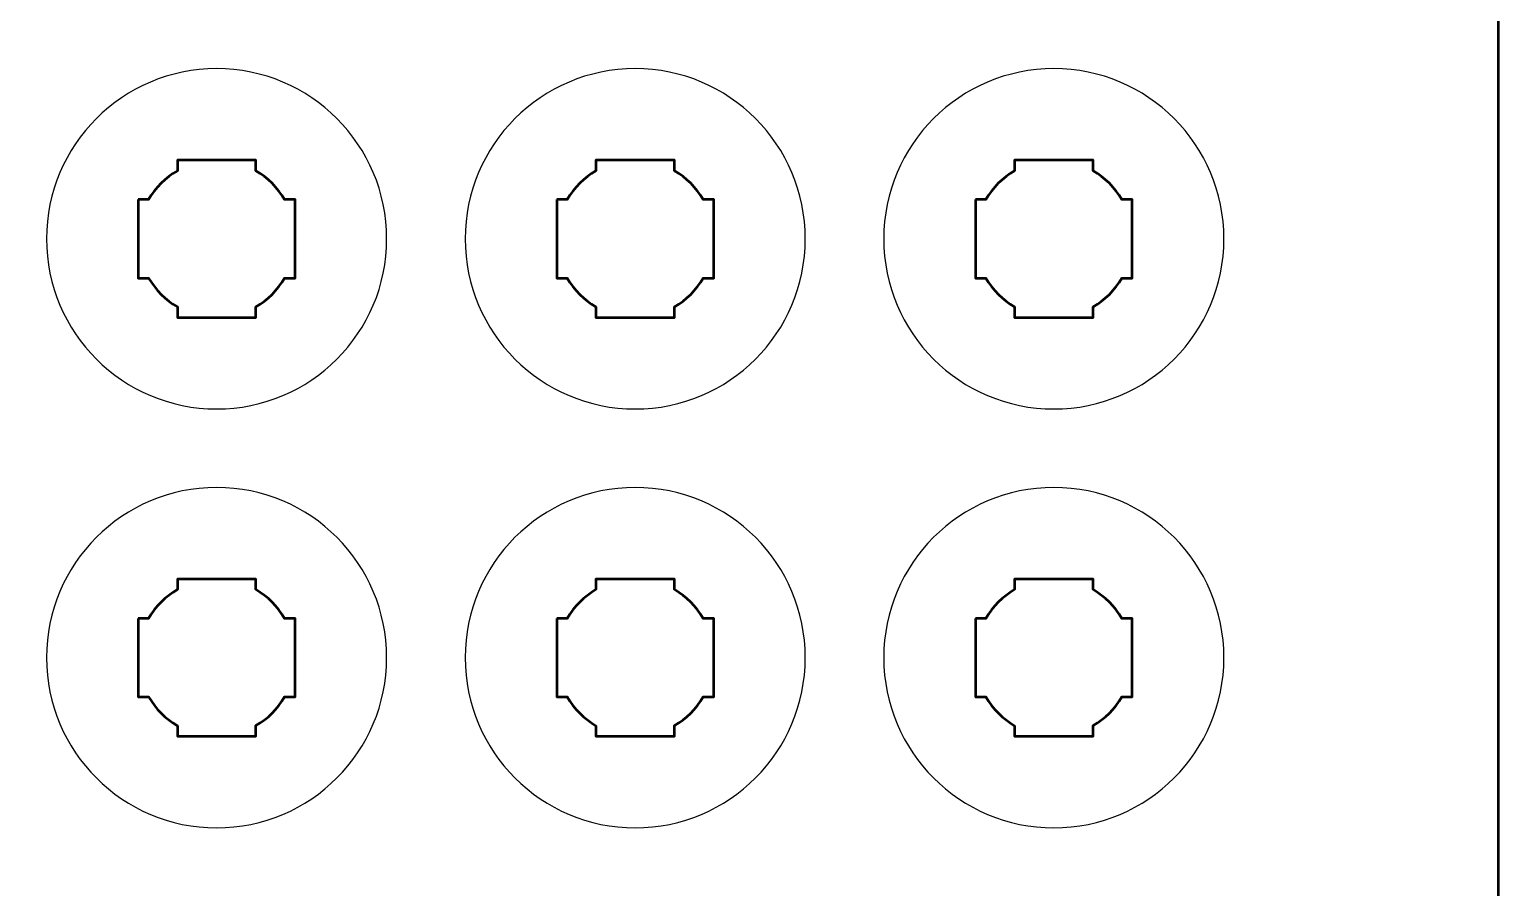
# Model space of a CAD drawing. Header units: centimetres. Extents: x -21 to 0, y -29.7 to 0.
# Drawn here: x -5.62 to 0, y -25.83 to -22.55 of the extents above; entities that cross this region are included whole.
import ezdxf

# ---------------------------------------------------------------- set-up
doc = ezdxf.new("R2010")
doc.units = ezdxf.units.CM
doc.header["$MEASUREMENT"] = 0
doc.layers.add('Layer 1', color=7, linetype='Continuous')

msp = doc.modelspace()

# ---------------------------------------------------------------- linework, layer by layer
at = {"layer": 'Layer 1', "color": 1, "lineweight": 53}
msp.add_open_spline([(-21.00003, -29.19995), (-21.00003, -29.19995), (-21.00003, -5.89992), (-21.00003, -5.89992), (-21.00003, -5.89992), (-21.00003, -5.81709), (-20.93286, -5.74992), (-20.85003, -5.74992), (-20.85003, -5.74992), (-20.7672, -5.74992), (-20.70003, -5.68275), (-20.70003, -5.59992), (-20.70003, -5.59992), (-20.70003, -5.51709), (-20.7672, -5.44992), (-20.85003, -5.44992), (-20.85003, -5.44992), (-20.93286, -5.44992), (-21.00003, -5.38275), (-21.00003, -5.29992), (-21.00003, -5.29992), (-21.00003, -5.21709), (-20.93286, -5.14992), (-20.85003, -5.14992), (-20.85003, -5.14992), (-20.7672, -5.14992), (-20.70003, -5.08275), (-20.70003, -4.99992), (-20.70003, -4.99992), (-20.70003, -4.91709), (-20.7672, -4.84992), (-20.85003, -4.84992), (-20.85003, -4.84992), (-20.93286, -4.84992), (-21.00003, -4.78275), (-21.00003, -4.69992), (-21.00003, -4.69992), (-21.00003, -4.61709), (-20.93286, -4.54992), (-20.85003, -4.54992), (-20.85003, -4.54992), (-20.7672, -4.54992), (-20.70003, -4.48275), (-20.70003, -4.39992), (-20.70003, -4.39992), (-20.70003, -4.31709), (-20.7672, -4.24992), (-20.85003, -4.24992), (-20.85003, -4.24992), (-20.93286, -4.24992), (-21.00003, -4.18275), (-21.00003, -4.09992), (-21.00003, -4.09992), (-21.00003, -4.01709), (-20.93286, -3.94992), (-20.85003, -3.94992), (-20.85003, -3.94992), (-20.7672, -3.94992), (-20.70003, -3.88275), (-20.70003, -3.79992), (-20.70003, -3.79992), (-20.70003, -3.71709), (-20.7672, -3.64992), (-20.85003, -3.64992), (-20.85003, -3.64992), (-20.93286, -3.64992), (-21.00003, -3.58275), (-21.00003, -3.49992), (-21.00003, -3.49992), (-21.00003, -3.41709), (-20.93286, -3.34992), (-20.85003, -3.34992), (-20.85003, -3.34992), (-20.7672, -3.34992), (-20.70003, -3.28275), (-20.70003, -3.19992), (-20.70003, -3.19992), (-20.70003, -3.11709), (-20.7672, -3.04992), (-20.85003, -3.04992), (-20.85003, -3.04992), (-20.93286, -3.04992), (-21.00003, -2.98275), (-21.00003, -2.89992), (-21.00003, -2.89992), (-21.00003, -2.81709), (-20.93286, -2.74992), (-20.85003, -2.74992), (-20.85003, -2.74992), (-20.7672, -2.74992), (-20.70003, -2.68275), (-20.70003, -2.59992), (-20.70003, -2.59992), (-20.70003, -2.51709), (-20.7672, -2.44992), (-20.85003, -2.44992), (-20.85003, -2.44992), (-20.93286, -2.44992), (-21.00003, -2.38275), (-21.00003, -2.29992), (-21.00003, -2.29992), (-21.00003, -2.21709), (-20.93286, -2.14992), (-20.85003, -2.14992), (-20.85003, -2.14992), (-20.7672, -2.14992), (-20.70003, -2.08275), (-20.70003, -1.99992), (-20.70003, -1.99992), (-20.70003, -1.91709), (-20.7672, -1.84992), (-20.85003, -1.84992), (-20.85003, -1.84992), (-20.93286, -1.84992), (-21.00003, -1.78275), (-21.00003, -1.69992), (-21.00003, -1.69992), (-21.00003, -1.61709), (-20.93286, -1.54992), (-20.85003, -1.54992), (-20.85003, -1.54992), (-20.7672, -1.54992), (-20.70003, -1.48275), (-20.70003, -1.39992), (-20.70003, -1.39992), (-20.70003, -1.31709), (-20.7672, -1.24992), (-20.85003, -1.24992), (-20.85003, -1.24992), (-20.93286, -1.24992), (-21.00003, -1.18275), (-21.00003, -1.09992), (-21.00003, -1.09992), (-21.00003, -1.09992), (-21.00003, -0.49992), (-21.00003, -0.49992), (-21.00003, -0.49992), (-21.00003, -0.22295), (-20.77694, 0.00004), (-20.49994, 0.00004), (-20.49994, 0.00004), (-20.49994, 0.00004), (-0.50008, 0.00004), (-0.50008, 0.00004), (-0.50008, 0.00004), (-0.22294, 0.00004), (0.00002, -0.22295), (0.00002, -0.49992), (0.00002, -0.49992), (0.00002, -0.49992), (0.00002, -29.19995), (0.00002, -29.19995), (0.00002, -29.19995), (0.00002, -29.47695), (-0.22294, -29.70004), (-0.50008, -29.70004), (-0.50008, -29.70004), (-0.50008, -29.70004), (-20.49994, -29.70004), (-20.49994, -29.70004), (-20.49994, -29.70004), (-20.77694, -29.70004), (-21.00003, -29.47695), (-21.00003, -29.19995)], degree=3, knots=[0, 0, 0, 0, 0.0243902, 0.0243902, 0.0243902, 0.0243902, 0.0487805, 0.0487805, 0.0487805, 0.0487805, 0.0731707, 0.0731707, 0.0731707, 0.0731707, 0.097561, 0.097561, 0.097561, 0.097561, 0.1219512, 0.1219512, 0.1219512, 0.1219512, 0.1463415, 0.1463415, 0.1463415, 0.1463415, 0.1707317, 0.1707317, 0.1707317, 0.1707317, 0.195122, 0.195122, 0.195122, 0.195122, 0.2195122, 0.2195122, 0.2195122, 0.2195122, 0.2439024, 0.2439024, 0.2439024, 0.2439024, 0.2682927, 0.2682927, 0.2682927, 0.2682927, 0.2926829, 0.2926829, 0.2926829, 0.2926829, 0.3170732, 0.3170732, 0.3170732, 0.3170732, 0.3414634, 0.3414634, 0.3414634, 0.3414634, 0.3658537, 0.3658537, 0.3658537, 0.3658537, 0.3902439, 0.3902439, 0.3902439, 0.3902439, 0.4146341, 0.4146341, 0.4146341, 0.4146341, 0.4390244, 0.4390244, 0.4390244, 0.4390244, 0.4634146, 0.4634146, 0.4634146, 0.4634146, 0.4878049, 0.4878049, 0.4878049, 0.4878049, 0.5121951, 0.5121951, 0.5121951, 0.5121951, 0.5365854, 0.5365854, 0.5365854, 0.5365854, 0.5609756, 0.5609756, 0.5609756, 0.5609756, 0.5853659, 0.5853659, 0.5853659, 0.5853659, 0.6097561, 0.6097561, 0.6097561, 0.6097561, 0.6341463, 0.6341463, 0.6341463, 0.6341463, 0.6585366, 0.6585366, 0.6585366, 0.6585366, 0.6829268, 0.6829268, 0.6829268, 0.6829268, 0.7073171, 0.7073171, 0.7073171, 0.7073171, 0.7317073, 0.7317073, 0.7317073, 0.7317073, 0.7560976, 0.7560976, 0.7560976, 0.7560976, 0.7804878, 0.7804878, 0.7804878, 0.7804878, 0.804878, 0.804878, 0.804878, 0.804878, 0.8292683, 0.8292683, 0.8292683, 0.8292683, 0.8536585, 0.8536585, 0.8536585, 0.8536585, 0.8780488, 0.8780488, 0.8780488, 0.8780488, 0.902439, 0.902439, 0.902439, 0.902439, 0.9268293, 0.9268293, 0.9268293, 0.9268293, 0.9512195, 0.9512195, 0.9512195, 0.9512195, 0.9756098, 0.9756098, 0.9756098, 0.9756098, 1, 1, 1, 1], dxfattribs=at)
at = {"layer": 'Layer 1', "color": 3, "lineweight": 25}
for points in [[(-4.25, -23.34999), (-4.25, -23.70918), (-4.54083, -24.00001), (-4.9, -24.00001), (-4.9, -24.00001), (-5.25893, -24.00001), (-5.55, -23.70918), (-5.55, -23.34999), (-5.55, -23.34999), (-5.55, -22.99106), (-5.25893, -22.69999), (-4.9, -22.69999), (-4.9, -22.69999), (-4.54083, -22.69999), (-4.25, -22.99106), (-4.25, -23.34999)], [(-2.65, -23.34999), (-2.65, -23.70918), (-2.94083, -24.00001), (-3.3, -24.00001), (-3.3, -24.00001), (-3.65893, -24.00001), (-3.95, -23.70918), (-3.95, -23.34999), (-3.95, -23.34999), (-3.95, -22.99106), (-3.65893, -22.69999), (-3.3, -22.69999), (-3.3, -22.69999), (-2.94083, -22.69999), (-2.65, -22.99106), (-2.65, -23.34999)], [(-1.05, -23.34999), (-1.05, -23.70918), (-1.34083, -24.00001), (-1.7, -24.00001), (-1.7, -24.00001), (-2.05893, -24.00001), (-2.35, -23.70918), (-2.35, -23.34999), (-2.35, -23.34999), (-2.35, -22.99106), (-2.05893, -22.69999), (-1.7, -22.69999), (-1.7, -22.69999), (-1.34083, -22.69999), (-1.05, -22.99106), (-1.05, -23.34999)], [(-4.25, -24.94999), (-4.25, -25.30918), (-4.54083, -25.60001), (-4.9, -25.60001), (-4.9, -25.60001), (-5.25893, -25.60001), (-5.55, -25.30918), (-5.55, -24.94999), (-5.55, -24.94999), (-5.55, -24.59106), (-5.25893, -24.29999), (-4.9, -24.29999), (-4.9, -24.29999), (-4.54083, -24.29999), (-4.25, -24.59106), (-4.25, -24.94999)], [(-2.65, -24.94999), (-2.65, -25.30918), (-2.94083, -25.60001), (-3.3, -25.60001), (-3.3, -25.60001), (-3.65893, -25.60001), (-3.95, -25.30918), (-3.95, -24.94999), (-3.95, -24.94999), (-3.95, -24.59106), (-3.65893, -24.29999), (-3.3, -24.29999), (-3.3, -24.29999), (-2.94083, -24.29999), (-2.65, -24.59106), (-2.65, -24.94999)], [(-1.05, -24.94999), (-1.05, -25.30918), (-1.34083, -25.60001), (-1.7, -25.60001), (-1.7, -25.60001), (-2.05893, -25.60001), (-2.35, -25.30918), (-2.35, -24.94999), (-2.35, -24.94999), (-2.35, -24.59106), (-2.05893, -24.29999), (-1.7, -24.29999), (-1.7, -24.29999), (-1.34083, -24.29999), (-1.05, -24.59106), (-1.05, -24.94999)]]:
    msp.add_open_spline(points, degree=3, knots=[0, 0, 0, 0, 0.25, 0.25, 0.25, 0.25, 0.5, 0.5, 0.5, 0.5, 0.75, 0.75, 0.75, 0.75, 1, 1, 1, 1], dxfattribs=at)
at = {"layer": 'Layer 1', "lineweight": 53}
for points in [[(-5.19998, -23.20006), (-5.19998, -23.20006), (-5.15989, -23.20006), (-5.15989, -23.20006), (-5.15989, -23.20006), (-5.13354, -23.15449), (-5.09554, -23.11649), (-5.04998, -23.09013), (-5.04998, -23.09013), (-5.04998, -23.09013), (-5.04998, -23.05006), (-5.04998, -23.05006), (-5.04998, -23.05006), (-5.04998, -23.05006), (-4.90542, -23.05006), (-4.90542, -23.05006), (-4.90542, -23.05006), (-4.90542, -23.05006), (-4.9, -23.04999), (-4.9, -23.04999), (-4.9, -23.04999), (-4.9, -23.04999), (-4.89458, -23.05006), (-4.89458, -23.05006), (-4.89458, -23.05006), (-4.89458, -23.05006), (-4.74997, -23.05006), (-4.74997, -23.05006), (-4.74997, -23.05006), (-4.74997, -23.05006), (-4.74997, -23.09014), (-4.74997, -23.09014), (-4.74997, -23.09014), (-4.70441, -23.1165), (-4.66643, -23.15449), (-4.64009, -23.20006), (-4.64009, -23.20006), (-4.64009, -23.20006), (-4.59998, -23.20006), (-4.59998, -23.20006), (-4.59998, -23.20006), (-4.59998, -23.20006), (-4.59998, -23.50007), (-4.59998, -23.50007), (-4.59998, -23.50007), (-4.59998, -23.50007), (-4.64015, -23.50007), (-4.64015, -23.50007), (-4.64015, -23.50007), (-4.66649, -23.5456), (-4.70444, -23.58354), (-4.74997, -23.60987), (-4.74997, -23.60987), (-4.74997, -23.60987), (-4.74997, -23.65006), (-4.74997, -23.65006), (-4.74997, -23.65006), (-4.74997, -23.65006), (-5.04998, -23.65006), (-5.04998, -23.65006), (-5.04998, -23.65006), (-5.04998, -23.65006), (-5.04998, -23.60988), (-5.04998, -23.60988), (-5.04998, -23.60988), (-5.09552, -23.58355), (-5.13348, -23.5456), (-5.15983, -23.50007), (-5.15983, -23.50007), (-5.15983, -23.50007), (-5.19998, -23.50007), (-5.19998, -23.50007), (-5.19998, -23.50007), (-5.19998, -23.50007), (-5.19998, -23.35154), (-5.19998, -23.35154), (-5.19998, -23.35154), (-5.19998, -23.35154), (-5.2, -23.34999), (-5.2, -23.34999), (-5.2, -23.34999), (-5.2, -23.34999), (-5.19998, -23.34844), (-5.19998, -23.34844), (-5.19998, -23.34844), (-5.19998, -23.34844), (-5.19998, -23.20006), (-5.19998, -23.20006)], [(-3.59998, -23.20006), (-3.59998, -23.20006), (-3.55989, -23.20006), (-3.55989, -23.20006), (-3.55989, -23.20006), (-3.53354, -23.15449), (-3.49554, -23.11649), (-3.44998, -23.09013), (-3.44998, -23.09013), (-3.44998, -23.09013), (-3.44998, -23.05006), (-3.44998, -23.05006), (-3.44998, -23.05006), (-3.44998, -23.05006), (-3.30542, -23.05006), (-3.30542, -23.05006), (-3.30542, -23.05006), (-3.30542, -23.05006), (-3.3, -23.04999), (-3.3, -23.04999), (-3.3, -23.04999), (-3.3, -23.04999), (-3.29458, -23.05006), (-3.29458, -23.05006), (-3.29458, -23.05006), (-3.29458, -23.05006), (-3.14997, -23.05006), (-3.14997, -23.05006), (-3.14997, -23.05006), (-3.14997, -23.05006), (-3.14997, -23.09014), (-3.14997, -23.09014), (-3.14997, -23.09014), (-3.10441, -23.1165), (-3.06643, -23.15449), (-3.04009, -23.20006), (-3.04009, -23.20006), (-3.04009, -23.20006), (-2.99998, -23.20006), (-2.99998, -23.20006), (-2.99998, -23.20006), (-2.99998, -23.20006), (-2.99998, -23.50007), (-2.99998, -23.50007), (-2.99998, -23.50007), (-2.99998, -23.50007), (-3.04015, -23.50007), (-3.04015, -23.50007), (-3.04015, -23.50007), (-3.06649, -23.5456), (-3.10444, -23.58354), (-3.14997, -23.60987), (-3.14997, -23.60987), (-3.14997, -23.60987), (-3.14997, -23.65006), (-3.14997, -23.65006), (-3.14997, -23.65006), (-3.14997, -23.65006), (-3.44998, -23.65006), (-3.44998, -23.65006), (-3.44998, -23.65006), (-3.44998, -23.65006), (-3.44998, -23.60988), (-3.44998, -23.60988), (-3.44998, -23.60988), (-3.49552, -23.58355), (-3.53348, -23.5456), (-3.55983, -23.50007), (-3.55983, -23.50007), (-3.55983, -23.50007), (-3.59998, -23.50007), (-3.59998, -23.50007), (-3.59998, -23.50007), (-3.59998, -23.50007), (-3.59998, -23.35154), (-3.59998, -23.35154), (-3.59998, -23.35154), (-3.59998, -23.35154), (-3.6, -23.34999), (-3.6, -23.34999), (-3.6, -23.34999), (-3.6, -23.34999), (-3.59998, -23.34844), (-3.59998, -23.34844), (-3.59998, -23.34844), (-3.59998, -23.34844), (-3.59998, -23.20006), (-3.59998, -23.20006)], [(-1.99998, -23.20006), (-1.99998, -23.20006), (-1.95989, -23.20006), (-1.95989, -23.20006), (-1.95989, -23.20006), (-1.93354, -23.15449), (-1.89554, -23.11649), (-1.84998, -23.09013), (-1.84998, -23.09013), (-1.84998, -23.09013), (-1.84998, -23.05006), (-1.84998, -23.05006), (-1.84998, -23.05006), (-1.84998, -23.05006), (-1.70542, -23.05006), (-1.70542, -23.05006), (-1.70542, -23.05006), (-1.70542, -23.05006), (-1.7, -23.04999), (-1.7, -23.04999), (-1.7, -23.04999), (-1.7, -23.04999), (-1.69458, -23.05006), (-1.69458, -23.05006), (-1.69458, -23.05006), (-1.69458, -23.05006), (-1.54997, -23.05006), (-1.54997, -23.05006), (-1.54997, -23.05006), (-1.54997, -23.05006), (-1.54997, -23.09014), (-1.54997, -23.09014), (-1.54997, -23.09014), (-1.50441, -23.1165), (-1.46643, -23.15449), (-1.44009, -23.20006), (-1.44009, -23.20006), (-1.44009, -23.20006), (-1.39998, -23.20006), (-1.39998, -23.20006), (-1.39998, -23.20006), (-1.39998, -23.20006), (-1.39998, -23.50007), (-1.39998, -23.50007), (-1.39998, -23.50007), (-1.39998, -23.50007), (-1.44015, -23.50007), (-1.44015, -23.50007), (-1.44015, -23.50007), (-1.46649, -23.5456), (-1.50444, -23.58354), (-1.54997, -23.60987), (-1.54997, -23.60987), (-1.54997, -23.60987), (-1.54997, -23.65006), (-1.54997, -23.65006), (-1.54997, -23.65006), (-1.54997, -23.65006), (-1.84998, -23.65006), (-1.84998, -23.65006), (-1.84998, -23.65006), (-1.84998, -23.65006), (-1.84998, -23.60988), (-1.84998, -23.60988), (-1.84998, -23.60988), (-1.89552, -23.58355), (-1.93348, -23.5456), (-1.95983, -23.50007), (-1.95983, -23.50007), (-1.95983, -23.50007), (-1.99998, -23.50007), (-1.99998, -23.50007), (-1.99998, -23.50007), (-1.99998, -23.50007), (-1.99998, -23.35154), (-1.99998, -23.35154), (-1.99998, -23.35154), (-1.99998, -23.35154), (-2, -23.34999), (-2, -23.34999), (-2, -23.34999), (-2, -23.34999), (-1.99998, -23.34844), (-1.99998, -23.34844), (-1.99998, -23.34844), (-1.99998, -23.34844), (-1.99998, -23.20006), (-1.99998, -23.20006)], [(-5.19998, -24.80006), (-5.19998, -24.80006), (-5.15989, -24.80006), (-5.15989, -24.80006), (-5.15989, -24.80006), (-5.13354, -24.75449), (-5.09554, -24.71649), (-5.04998, -24.69013), (-5.04998, -24.69013), (-5.04998, -24.69013), (-5.04998, -24.65006), (-5.04998, -24.65006), (-5.04998, -24.65006), (-5.04998, -24.65006), (-4.90542, -24.65006), (-4.90542, -24.65006), (-4.90542, -24.65006), (-4.90542, -24.65006), (-4.9, -24.64999), (-4.9, -24.64999), (-4.9, -24.64999), (-4.9, -24.64999), (-4.89458, -24.65006), (-4.89458, -24.65006), (-4.89458, -24.65006), (-4.89458, -24.65006), (-4.74997, -24.65006), (-4.74997, -24.65006), (-4.74997, -24.65006), (-4.74997, -24.65006), (-4.74997, -24.69014), (-4.74997, -24.69014), (-4.74997, -24.69014), (-4.70441, -24.7165), (-4.66643, -24.75449), (-4.64009, -24.80006), (-4.64009, -24.80006), (-4.64009, -24.80006), (-4.59998, -24.80006), (-4.59998, -24.80006), (-4.59998, -24.80006), (-4.59998, -24.80006), (-4.59998, -25.10007), (-4.59998, -25.10007), (-4.59998, -25.10007), (-4.59998, -25.10007), (-4.64015, -25.10007), (-4.64015, -25.10007), (-4.64015, -25.10007), (-4.66649, -25.1456), (-4.70444, -25.18354), (-4.74997, -25.20987), (-4.74997, -25.20987), (-4.74997, -25.20987), (-4.74997, -25.25006), (-4.74997, -25.25006), (-4.74997, -25.25006), (-4.74997, -25.25006), (-5.04998, -25.25006), (-5.04998, -25.25006), (-5.04998, -25.25006), (-5.04998, -25.25006), (-5.04998, -25.20988), (-5.04998, -25.20988), (-5.04998, -25.20988), (-5.09552, -25.18355), (-5.13348, -25.1456), (-5.15983, -25.10007), (-5.15983, -25.10007), (-5.15983, -25.10007), (-5.19998, -25.10007), (-5.19998, -25.10007), (-5.19998, -25.10007), (-5.19998, -25.10007), (-5.19998, -24.95154), (-5.19998, -24.95154), (-5.19998, -24.95154), (-5.19998, -24.95154), (-5.2, -24.94999), (-5.2, -24.94999), (-5.2, -24.94999), (-5.2, -24.94999), (-5.19998, -24.94844), (-5.19998, -24.94844), (-5.19998, -24.94844), (-5.19998, -24.94844), (-5.19998, -24.80006), (-5.19998, -24.80006)], [(-3.59998, -24.80006), (-3.59998, -24.80006), (-3.55989, -24.80006), (-3.55989, -24.80006), (-3.55989, -24.80006), (-3.53354, -24.75449), (-3.49554, -24.71649), (-3.44998, -24.69013), (-3.44998, -24.69013), (-3.44998, -24.69013), (-3.44998, -24.65006), (-3.44998, -24.65006), (-3.44998, -24.65006), (-3.44998, -24.65006), (-3.30542, -24.65006), (-3.30542, -24.65006), (-3.30542, -24.65006), (-3.30542, -24.65006), (-3.3, -24.64999), (-3.3, -24.64999), (-3.3, -24.64999), (-3.3, -24.64999), (-3.29458, -24.65006), (-3.29458, -24.65006), (-3.29458, -24.65006), (-3.29458, -24.65006), (-3.14997, -24.65006), (-3.14997, -24.65006), (-3.14997, -24.65006), (-3.14997, -24.65006), (-3.14997, -24.69014), (-3.14997, -24.69014), (-3.14997, -24.69014), (-3.10441, -24.7165), (-3.06643, -24.75449), (-3.04009, -24.80006), (-3.04009, -24.80006), (-3.04009, -24.80006), (-2.99998, -24.80006), (-2.99998, -24.80006), (-2.99998, -24.80006), (-2.99998, -24.80006), (-2.99998, -25.10007), (-2.99998, -25.10007), (-2.99998, -25.10007), (-2.99998, -25.10007), (-3.04015, -25.10007), (-3.04015, -25.10007), (-3.04015, -25.10007), (-3.06649, -25.1456), (-3.10444, -25.18354), (-3.14997, -25.20987), (-3.14997, -25.20987), (-3.14997, -25.20987), (-3.14997, -25.25006), (-3.14997, -25.25006), (-3.14997, -25.25006), (-3.14997, -25.25006), (-3.44998, -25.25006), (-3.44998, -25.25006), (-3.44998, -25.25006), (-3.44998, -25.25006), (-3.44998, -25.20988), (-3.44998, -25.20988), (-3.44998, -25.20988), (-3.49552, -25.18355), (-3.53348, -25.1456), (-3.55983, -25.10007), (-3.55983, -25.10007), (-3.55983, -25.10007), (-3.59998, -25.10007), (-3.59998, -25.10007), (-3.59998, -25.10007), (-3.59998, -25.10007), (-3.59998, -24.95154), (-3.59998, -24.95154), (-3.59998, -24.95154), (-3.59998, -24.95154), (-3.6, -24.94999), (-3.6, -24.94999), (-3.6, -24.94999), (-3.6, -24.94999), (-3.59998, -24.94844), (-3.59998, -24.94844), (-3.59998, -24.94844), (-3.59998, -24.94844), (-3.59998, -24.80006), (-3.59998, -24.80006)], [(-1.99998, -24.80006), (-1.99998, -24.80006), (-1.95989, -24.80006), (-1.95989, -24.80006), (-1.95989, -24.80006), (-1.93354, -24.75449), (-1.89554, -24.71649), (-1.84998, -24.69013), (-1.84998, -24.69013), (-1.84998, -24.69013), (-1.84998, -24.65006), (-1.84998, -24.65006), (-1.84998, -24.65006), (-1.84998, -24.65006), (-1.70542, -24.65006), (-1.70542, -24.65006), (-1.70542, -24.65006), (-1.70542, -24.65006), (-1.7, -24.64999), (-1.7, -24.64999), (-1.7, -24.64999), (-1.7, -24.64999), (-1.69458, -24.65006), (-1.69458, -24.65006), (-1.69458, -24.65006), (-1.69458, -24.65006), (-1.54997, -24.65006), (-1.54997, -24.65006), (-1.54997, -24.65006), (-1.54997, -24.65006), (-1.54997, -24.69014), (-1.54997, -24.69014), (-1.54997, -24.69014), (-1.50441, -24.7165), (-1.46643, -24.75449), (-1.44009, -24.80006), (-1.44009, -24.80006), (-1.44009, -24.80006), (-1.39998, -24.80006), (-1.39998, -24.80006), (-1.39998, -24.80006), (-1.39998, -24.80006), (-1.39998, -25.10007), (-1.39998, -25.10007), (-1.39998, -25.10007), (-1.39998, -25.10007), (-1.44015, -25.10007), (-1.44015, -25.10007), (-1.44015, -25.10007), (-1.46649, -25.1456), (-1.50444, -25.18354), (-1.54997, -25.20987), (-1.54997, -25.20987), (-1.54997, -25.20987), (-1.54997, -25.25006), (-1.54997, -25.25006), (-1.54997, -25.25006), (-1.54997, -25.25006), (-1.84998, -25.25006), (-1.84998, -25.25006), (-1.84998, -25.25006), (-1.84998, -25.25006), (-1.84998, -25.20988), (-1.84998, -25.20988), (-1.84998, -25.20988), (-1.89552, -25.18355), (-1.93348, -25.1456), (-1.95983, -25.10007), (-1.95983, -25.10007), (-1.95983, -25.10007), (-1.99998, -25.10007), (-1.99998, -25.10007), (-1.99998, -25.10007), (-1.99998, -25.10007), (-1.99998, -24.95154), (-1.99998, -24.95154), (-1.99998, -24.95154), (-1.99998, -24.95154), (-2, -24.94999), (-2, -24.94999), (-2, -24.94999), (-2, -24.94999), (-1.99998, -24.94844), (-1.99998, -24.94844), (-1.99998, -24.94844), (-1.99998, -24.94844), (-1.99998, -24.80006), (-1.99998, -24.80006)]]:
    msp.add_open_spline(points, degree=3, knots=[0, 0, 0, 0, 0.0454545, 0.0454545, 0.0454545, 0.0454545, 0.0909091, 0.0909091, 0.0909091, 0.0909091, 0.1363636, 0.1363636, 0.1363636, 0.1363636, 0.1818182, 0.1818182, 0.1818182, 0.1818182, 0.2272727, 0.2272727, 0.2272727, 0.2272727, 0.2727273, 0.2727273, 0.2727273, 0.2727273, 0.3181818, 0.3181818, 0.3181818, 0.3181818, 0.3636364, 0.3636364, 0.3636364, 0.3636364, 0.4090909, 0.4090909, 0.4090909, 0.4090909, 0.4545455, 0.4545455, 0.4545455, 0.4545455, 0.5, 0.5, 0.5, 0.5, 0.5454545, 0.5454545, 0.5454545, 0.5454545, 0.5909091, 0.5909091, 0.5909091, 0.5909091, 0.6363636, 0.6363636, 0.6363636, 0.6363636, 0.6818182, 0.6818182, 0.6818182, 0.6818182, 0.7272727, 0.7272727, 0.7272727, 0.7272727, 0.7727273, 0.7727273, 0.7727273, 0.7727273, 0.8181818, 0.8181818, 0.8181818, 0.8181818, 0.8636364, 0.8636364, 0.8636364, 0.8636364, 0.9090909, 0.9090909, 0.9090909, 0.9090909, 0.9545455, 0.9545455, 0.9545455, 0.9545455, 1, 1, 1, 1], dxfattribs=at)

doc.saveas('drawing.dxf')
